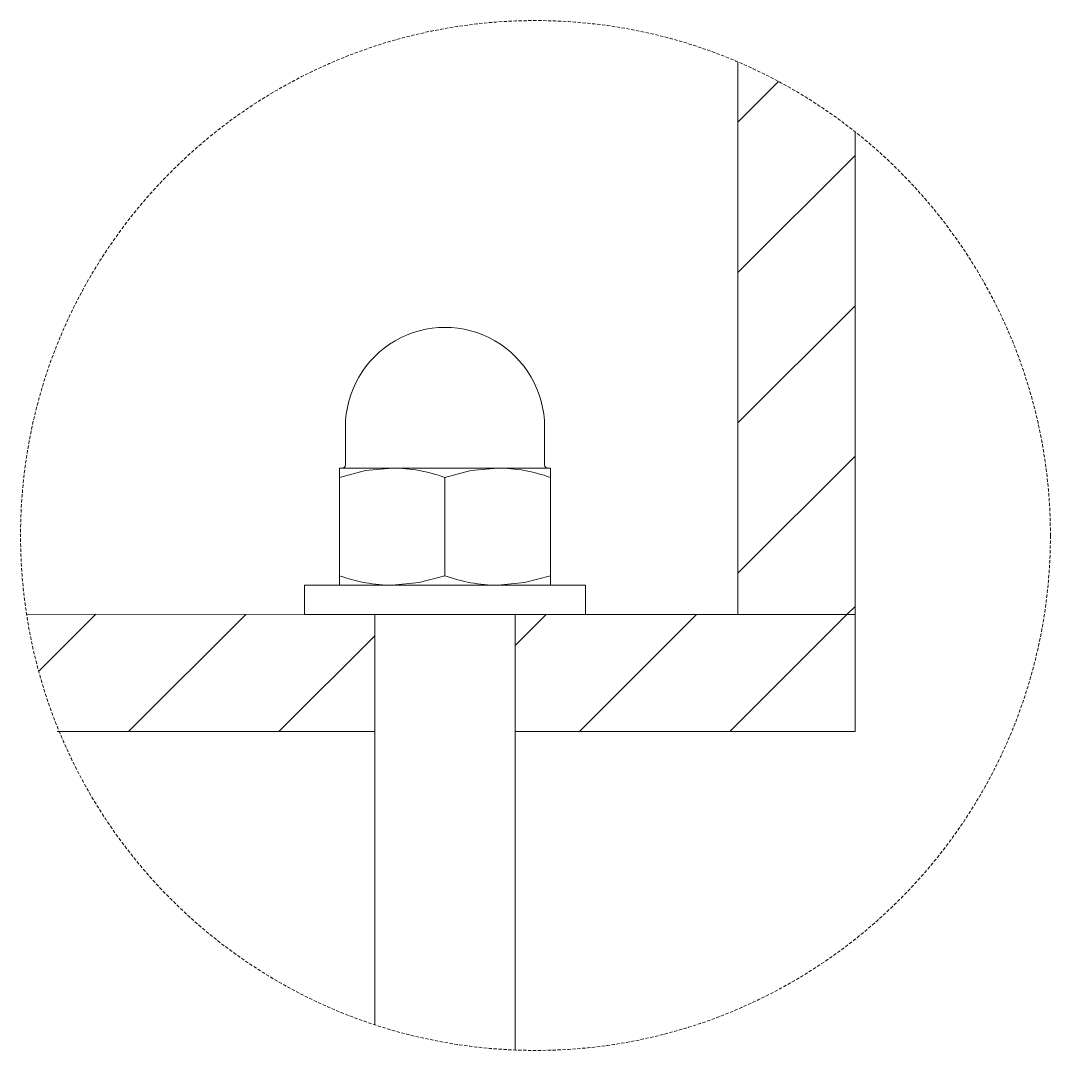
# Model space of a CAD drawing. Header units: millimetres. Extents: x -170 to 4673, y -341 to 2839.
# Drawn here: x 1622.9 to 2021, y -286.8 to 111.3 of the extents above; entities that cross this region are included whole.
import ezdxf

# ---------------------------------------------------------------- set-up
doc = ezdxf.new("R2010")
doc.units = ezdxf.units.MM
doc.linetypes.add('HIDDEN', pattern=[1.905, 1.27, -0.635])
doc.layers.add('ZANO_R', color=7, linetype='Continuous', lineweight=0)
doc.layers.add('ZANO_R_przerywana', color=7, linetype='HIDDEN', lineweight=0)

msp = doc.modelspace()

# ---------------------------------------------------------------- linework, layer by layer
at = {"layer": 'ZANO_R'}
for p, q in [((1900.14, 95.32), (1900.14, -118.24)), ((1900.14, 72.01), (1915.88, 87.75)), ((1945.43, 68.37), (1945.43, -118.24)), ((1900.14, 13.91), (1945.43, 59.2)), ((1900.14, -44.19), (1945.43, 1.1)), ((1748.42, -45.78), (1748.42, -60.5)), ((1825.41, -60.5), (1825.41, -45.78)), ((1900.14, -102.3), (1945.43, -57.01)), ((1746.15, -65.27), (1746.15, -61.63)), ((1766.53, -61.63), (1746.15, -61.63)), ((1746.15, -65.27), (1756.14, -62.63)), ((1756.14, -62.63), (1766.53, -61.63)), ((1807.29, -61.63), (1766.53, -61.63)), ((1786.91, -65.27), (1796.9, -62.63)), ((1796.9, -62.63), (1807.29, -61.63)), ((1827.67, -61.63), (1807.29, -61.63)), ((1827.67, -65.27), (1827.67, -61.63)), ((1746.15, -65.27), (1746.15, -103.28)), ((1786.91, -65.27), (1786.91, -103.28)), ((1827.67, -65.27), (1827.67, -103.28)), ((1746.15, -106.92), (1746.15, -103.28)), ((1786.91, -103.28), (1776.93, -105.92)), ((1827.67, -103.28), (1817.69, -105.92)), ((1827.67, -106.92), (1827.67, -103.28)), ((1732.57, -106.92), (1732.57, -118.24)), ((1841.26, -106.92), (1732.57, -106.92)), ((1776.93, -105.92), (1766.53, -106.92)), ((1817.69, -105.92), (1807.29, -106.92)), ((1841.26, -118.24), (1841.26, -106.92)), ((1942.29, -118.24), (1945.43, -115.11)), ((1625.2, -118.14), (1759.74, -118.24)), ((1629.89, -140.14), (1651.88, -118.15)), ((1664.59, -163.53), (1709.93, -118.2)), ((1841.26, -118.24), (1732.57, -118.24)), ((1759.74, -163.53), (1759.74, -118.24)), ((1759.74, -118.24), (1759.74, -276.8)), ((1814.09, -163.53), (1814.09, -118.24)), ((1814.09, -118.24), (1945.43, -118.24)), ((1814.09, -118.24), (1814.09, -286.6)), ((1814.09, -130.24), (1826.09, -118.24)), ((1838.9, -163.53), (1884.19, -118.24)), ((1897, -163.53), (1942.29, -118.24)), ((1945.43, -118.24), (1900.14, -118.24)), ((1722.69, -163.53), (1759.74, -126.49)), ((1759.74, -163.53), (1636.98, -163.53)), ((1945.43, -163.53), (1814.09, -163.53))]:
    msp.add_line(p, q, dxfattribs=at)
msp.add_lwpolyline([(1945.43, -118.24), (1945.43, -163.53)], dxfattribs=at)
for centre, radius, start, end in [((1786.91, -45.78), 38.5, 359.9997, 180.0003), ((1747.28, -60.5), 1.13, 270.0029, 359.9902), ((1766.01, -123.42), 61.79, 70.227, 89.5168), ((1806.77, -123.42), 61.79, 70.227, 89.5168), ((1826.54, -60.5), 1.13, 180.0098, 269.9971), ((1767.05, -45.14), 61.79, 250.2279, 269.5163), ((1807.82, -45.14), 61.79, 250.2279, 269.5163)]:
    msp.add_arc(centre, radius, start, end, dxfattribs=at)
at = {"layer": 'ZANO_R_przerywana', "color": 1}
msp.add_circle((1821.9, -87.71), 199.05, dxfattribs=at)

doc.saveas('drawing.dxf')
